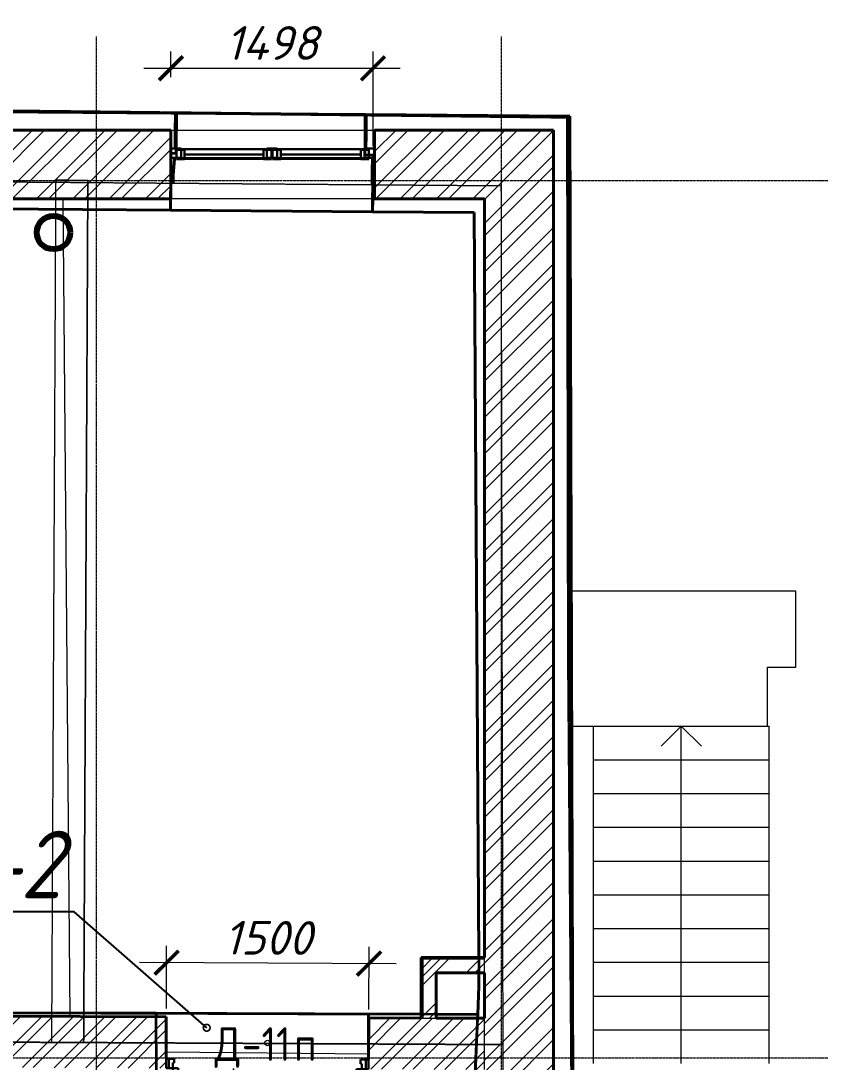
# Model space of a CAD drawing. Header units: millimetres. Extents: x 749182 to 2267578, y 70462 to 311449.
# Drawn here: x 1958218 to 1964141, y 112441 to 120155 of the extents above; entities that cross this region are included whole.
import ezdxf
from ezdxf import colors
from ezdxf.entities.mleader import LeaderData, LeaderLine
from ezdxf.math import Vec2, Vec3

# ---------------------------------------------------------------- set-up
doc = ezdxf.new("R2010")
doc.units = ezdxf.units.MM
for name, pattern in [('ADSK_Линия сетки', [25, 20, -2.5, 0, -2.5]), ('ADSK_Сверху', [4.5, 3, -1.5]), ('осеваяX2', [4, 2.5, -0.5, 0.5, -0.5])]:
    doc.linetypes.add(name, pattern=pattern)
doc.layers.get('Defpoints').update_dxf_attribs({"color": 255})
for name, color, linetype, lineweight in [('_ Окна', 7, 'Continuous', 30), ('Витраж', 7, 'Continuous', 9), ('Двери', 7, 'Continuous', 20), ('Каркас', 7, 'Continuous', 9), ('Лестницы', 7, 'Continuous', 18), ('Марки дверей', 7, 'Continuous', 20), ('Окна', 7, 'Continuous', 18), ('Оси', 165, 'осеваяX2', 13), ('Перекрытие', 7, 'Continuous', 18), ('Размер', 7, 'Continuous', 13), ('размеры', 7, 'Continuous', 9), ('Стены', 184, 'Continuous', 40), ('Стены внутренние', 7, 'Continuous', 18), ('Стены наружные', 7, 'Continuous', 18), ('Стены разрез', 7, 'Continuous', 35), ('Стены штриховка', 7, 'Continuous', 18), ('стояки', 7, 'Continuous', 9), ('Стрелки вверх', 7, 'Continuous', 18)]:
    doc.layers.add(name, color=color, linetype=linetype, lineweight=lineweight)
doc.layers.add('планы со стояками отопление_dwg', color=7, linetype='Continuous', lineweight=9, true_color=0x767676)
doc.styles.add('GOST 2.304_new', font='isocpeur.ttf', dxfattribs={"width": 0.9, "oblique": 15})
doc.styles.add('GOST Common_2', font='GOST_Common.ttf', dxfattribs={"width": 0.9, "height": 200})
doc.styles.add('М2', font='isocpeui.ttf')
doc.dimstyles.new('SPDS 1_100', dxfattribs={"dimscale": 100, "dimtxt": 2.5, "dimasz": 1.77, "dimexe": 1.25, "dimexo": 0.625, "dimtad": 1, "dimdec": 0, "dimrnd": 0.001, "dimzin": 9, "dimtxsty": 'М2', "dimblk": 'ARCHTICK', "dimcen": 2.5, "dimdle": 2, "dimclrt": 256, "dimadec": 0, "dimazin": 2, "dimtfac": 0.75, "dimtdec": 0, "dimtmove": 1, "dimatfit": 3, "dimfxl": 0, "dimtolj": 1, "dimlwd": 9, "dimlwe": 9, "dimarcsym": 0})
pattern_1 = [(45, (1958220.23, 75616.62), (-134.70384, 134.70384), []), (45, (1958310.03, 75616.62), (-134.70384, 134.70384), [])]
pattern_2 = [(45, (1958220.23, 75616.62), (-179.6051, 179.6051), []), (45, (1958283.73, 75616.62), (0, 359.2102), []), (45, (1958156.73, 75616.62), (0, 359.2102), [])]

# ---------------------------------------------------------------- blocks, each defined once
blk = doc.blocks.new('Существующие стены 2 этаж - Существующие стены 2 этаж-699583-01 План 1-го этажа маркировочный')
at = {"layer": 'Стены', "color": 254, "linetype": 'ADSK_Сверху', "true_color": 0xe8c5d7}
for p, q in [((1143.6, 43857), (-236, 43872.3)), ((-236, 43872.3), (4048.6, 43824.7)), ((1140.7, 43593.9), (1143.6, 43857)), ((1143.6, 43857), (1140.7, 43593.9)), ((2557.7, 43841.3), (1143.6, 43857)), ((2557.7, 43841.3), (1143.6, 43857)), ((1143.6, 43857), (2557.7, 43841.3)), ((2557.7, 43841.3), (2554.9, 43593.9)), ((2554.9, 43593.9), (2557.7, 43841.3)), ((4048.6, 43824.7), (2557.7, 43841.3)), ((4055.4, 39864.5), (4048.6, 43824.7)), ((4048.6, 43824.7), (4055.4, 39864.5)), ((1127.9, 43411.7), (1137.8, 43523.9)), ((1137.8, 43523.9), (1127.9, 43411.7)), ((2602.8, 43523.9), (2601.7, 43399.3)), ((2601.7, 43399.3), (2602.8, 43523.9)), ((1127.2, 43336.2), (1127.9, 43411.7)), ((1127.9, 43411.7), (1127.2, 43336.2)), ((2601.7, 43399.3), (2601.1, 43324.7)), ((2601.1, 43324.7), (2601.7, 43399.3)), ((4086.7, 35832.4), (4055.4, 39864.5)), ((4055.4, 39864.5), (4101.4, 33934.2))]:
    blk.add_line(p, q, dxfattribs=at)
blk = doc.blocks.new('Прямоугольный импост - 70х20_56мм-1433747-01 План 1-го этажа маркировочный')
at = {"layer": 'Витраж', "color": 253, "linetype": 'ADSK_Сверху', "true_color": 0xaaaaaa}
for p, q in [((-4162.4, 43593.9), (-4124.4, 43593.9)), ((-3478.4, 43593.9), (-3402.4, 43593.9)), ((-3402.4, 43523.9), (-3402.4, 43593.9)), ((-4162.4, 43523.9), (-4124.4, 43523.9)), ((-3478.4, 43523.9), (-3402.4, 43523.9))]:
    blk.add_line(p, q, dxfattribs=at)
blk = doc.blocks.new('Прямоугольный импост - 70х20_56мм-1257200-01 План 1-го этажа маркировочный')
at = {"layer": 'Витраж', "color": 253, "linetype": 'ADSK_Сверху', "true_color": 0xaaaaaa}
for p, q in [((-76, 35), (0, 35)), ((0, 35), (0, -35)), ((0, -35), (-76, -35))]:
    blk.add_line(p, q, dxfattribs=at)
blk = doc.blocks.new('Прямоугольный импост - 70х20_56мм-1257201-01 План 1-го этажа маркировочный')
at = {"layer": 'Витраж', "color": 253, "linetype": 'ADSK_Сверху', "true_color": 0xaaaaaa}
for p, q in [((0, 35), (-76, 35)), ((0, -35), (0, 35)), ((-76, -35), (0, -35))]:
    blk.add_line(p, q, dxfattribs=at)
blk = doc.blocks.new('Прямоугольный импост - 70х20_56мм-1228464-01 План 1-го этажа маркировочный')
at = {"layer": 'Витраж', "color": 253, "linetype": 'ADSK_Сверху', "true_color": 0xaaaaaa}
for p, q in [((-4912.4, 43593.9), (-4912.4, 43523.9)), ((-4912.4, 43593.9), (-4836.4, 43593.9)), ((-4200.4, 43593.9), (-4162.4, 43593.9)), ((-4912.4, 43523.9), (-4836.4, 43523.9)), ((-4200.4, 43523.9), (-4162.4, 43523.9))]:
    blk.add_line(p, q, dxfattribs=at)
blk = doc.blocks.new('Прямоугольный импост - 70х76мм-1464156-01 План 1-го этажа маркировочный')
at = {"layer": 'Витраж', "color": 253, "linetype": 'ADSK_Сверху', "true_color": 0xaaaaaa}
for p, q in [((-38, 35), (38, 35)), ((38, -35), (-38, -35))]:
    blk.add_line(p, q, dxfattribs=at)
blk = doc.blocks.new('Прямоугольный импост - 70х60мм-1433749-01 План 1-го этажа маркировочный')
at = {"layer": 'Витраж', "color": 253, "linetype": 'ADSK_Сверху', "true_color": 0xaaaaaa}
for p, q in [((1897.6, 43593.9), (1897.6, 43523.9)), ((1897.6, 43593.9), (2543.6, 43593.9)), ((2543.6, 43523.9), (2543.6, 43593.9)), ((1897.6, 43523.9), (2543.6, 43523.9))]:
    blk.add_line(p, q, dxfattribs=at)
blk = doc.blocks.new('Прямоугольный импост - 70х60мм-1243863-01 План 1-го этажа маркировочный')
at = {"layer": 'Витраж', "color": 253, "linetype": 'ADSK_Сверху', "true_color": 0xaaaaaa}
for p, q in [((1185.6, 43593.9), (1185.6, 43523.9)), ((1185.6, 43593.9), (1821.6, 43593.9)), ((1821.6, 43523.9), (1821.6, 43593.9)), ((1185.6, 43523.9), (1821.6, 43523.9))]:
    blk.add_line(p, q, dxfattribs=at)
blk = doc.blocks.new('Существующие стены 1 эт - Существующие стены 1 эт-653793-01 План 1-го этажа маркировочный')
at = {"layer": 'Стены'}
for p, q in [((-6428.6, 43914.1), (4065.4, 43832)), ((1152.2, 43854.8), (1150.1, 43593.9)), ((1152.2, 43854.8), (2550.2, 43843.9)), ((2548.2, 43593.9), (2550.2, 43843.9)), ((4065.4, 43832), (4132.6, 21098.7)), ((2606.3, 43406.5), (2607.2, 43523.9)), ((2604.1, 43124.7), (2606.3, 43406.5)), ((1106.4, 43136.3), (1107, 43218.9)), ((1107, 43218.9), (1106.4, 43136.3)), ((1107, 43218.9), (1106.4, 43136.3)), ((2604.9, 43218.9), (2604.1, 43124.7)), ((2604.1, 43124.7), (2604.9, 43218.9)), ((1106.4, 43136.3), (-376.4, 43147.8)), ((2604.1, 43124.7), (1106.4, 43136.3)), ((2604.1, 43124.7), (1106.4, 43136.3)), ((1106.4, 43136.3), (2604.1, 43124.7)), ((2604.1, 43124.7), (1106.4, 43136.3)), ((3356.8, 43118.9), (2604.1, 43124.7)), ((3391.2, 37598.5), (3356.8, 43118.9)), ((3392.5, 37389.4), (3391.9, 37486.5)), ((3382.9, 37177.6), (3392.5, 37389.4)), ((-5680.7, 37209.2), (2964.4, 37179)), ((1001.9, 37185.9), (2572.9, 37180.4)), ((1001.9, 37185.9), (1002, 37159.8)), ((2574.2, 36842.7), (2572.9, 37180.4)), ((3076.2, 37178.6), (3382.9, 37177.6)), ((3381.6, 37149.1), (3382.9, 37177.6)), ((3382.9, 37177.6), (3381.6, 37149.1))]:
    blk.add_line(p, q, dxfattribs=at)
at = {"layer": 'Стены разрез'}
for p, q in [((1152.2, 43854.8), (-438.8, 43867.2)), ((1149.9, 43557.8), (1152.2, 43854.8)), ((2550.2, 43843.9), (2547.9, 43546.9)), ((4065.4, 43832), (2550.2, 43843.9)), ((4089.1, 35812.9), (4065.4, 43832)), ((1108.6, 43418.1), (1109.6, 43558.1)), ((1109.6, 43558.1), (1149.9, 43557.8)), ((2547.9, 43546.9), (2607.4, 43546.5)), ((2607.4, 43546.5), (2606.3, 43406.5)), ((1106.4, 43136.3), (1108.6, 43418.1)), ((2606.3, 43406.5), (2604.1, 43124.7)), ((-376.4, 43147.8), (1106.4, 43136.3)), ((2604.1, 43124.7), (3356.8, 43118.9)), ((3356.8, 43118.9), (3392.5, 37389.4)), ((3392.5, 37389.4), (3363.1, 36740.7)), ((1001.9, 37185.9), (-5680.7, 37209.2)), ((1003.7, 36731.7), (1001.9, 37185.9)), ((3382.9, 37177.6), (2572.9, 37180.4)), ((2572.9, 37180.4), (2574.2, 36842.7)), ((3363.1, 36740.7), (3382.9, 37177.6))]:
    blk.add_line(p, q, dxfattribs=at)
blk = doc.blocks.new('Витраж-тент со смещением вовне - 60мм 34 сдвиг-2061971-01 План 1-го этажа маркировочный')
at = {"layer": '_ Окна'}
for p, q in [((-352, 25), (-352, -45)), ((-352, 25), (-292, 25)), ((-352, -45), (-352, 25)), ((-292, 25), (-292, -45)), ((352, 25), (292, 25)), ((292, 25), (292, -45)), ((352, -45), (352, 25)), ((352, -45), (352, 25)), ((-292, -45), (-352, -45)), ((-292, -10), (292, -10)), ((292, -45), (352, -45))]:
    blk.add_line(p, q, dxfattribs=at)
at = {"layer": 'Окна'}
for p, q in [((292, 25), (-292, 25)), ((-292, -45), (292, -45))]:
    blk.add_line(p, q, dxfattribs=at)
blk = doc.blocks.new('Прямоугольный импост - 70х20_56мм-V60-01 План 1-го этажа маркировочный')
at = {"layer": 'Витраж', "lineweight": 30}
for p, q in [((-76, 35), (0, 35)), ((-76, -35), (-76, 35)), ((0, 35), (0, -35)), ((0, -35), (-76, -35))]:
    blk.add_line(p, q, dxfattribs=at)
blk = doc.blocks.new('Прямоугольный импост - 70х20_56мм-V61-01 План 1-го этажа маркировочный')
at = {"layer": 'Витраж', "lineweight": 30}
for p, q in [((0, 35), (-76, 35)), ((-76, 35), (-76, -35)), ((0, -35), (0, 35)), ((-76, -35), (0, -35))]:
    blk.add_line(p, q, dxfattribs=at)
blk = doc.blocks.new('Витраж-тент со смещением вовне - 60мм 34 сдвиг-2061973-01 План 1-го этажа маркировочный')
at = {"layer": '_ Окна'}
for p, q in [((-357, 25), (-357, -45)), ((-357, 25), (-297, 25)), ((-357, -45), (-357, 25)), ((-297, 25), (-297, -45)), ((357, 25), (297, 25)), ((297, 25), (297, -45)), ((357, -45), (357, 25)), ((357, -45), (357, 25)), ((-297, -45), (-357, -45)), ((-297, -10), (297, -10)), ((297, -45), (357, -45))]:
    blk.add_line(p, q, dxfattribs=at)
at = {"layer": 'Окна'}
for p, q in [((297, 25), (-297, 25)), ((-297, -45), (297, -45))]:
    blk.add_line(p, q, dxfattribs=at)
blk = doc.blocks.new('Прямоугольный импост - 70х60мм-V58-01 План 1-го этажа маркировочный')
at = {"layer": 'Витраж'}
for p, q in [((-4124.4, 43593.9), (-3478.4, 43593.9)), ((-3478.4, 43523.9), (-4124.4, 43523.9))]:
    blk.add_line(p, q, dxfattribs=at)
blk = doc.blocks.new('Прямоугольный импост - 70х60мм-V59-01 План 1-го этажа маркировочный')
at = {"layer": 'Витраж'}
for p, q in [((-4836.4, 43593.9), (-4200.4, 43593.9)), ((-4200.4, 43523.9), (-4836.4, 43523.9))]:
    blk.add_line(p, q, dxfattribs=at)
blk = doc.blocks.new('Прямоугольный импост - 70х76мм-1327564-01 План 1-го этажа маркировочный')
at = {"layer": 'Витраж', "lineweight": 30}
for p, q in [((-38, 35), (38, 35)), ((-38, -35), (-38, 35)), ((38, 35), (38, -35)), ((38, -35), (-38, -35))]:
    blk.add_line(p, q, dxfattribs=at)
blk = doc.blocks.new('AC_Дверь_Двупольная_Стальная - Д-11п 1500х2200h-2039715-01 План 1-го этажа маркировочный')
at = {"layer": 'Двери', "lineweight": 30}
for p, q in [((-700, 1140), (-660, 1140)), ((-700, 190), (-700, 1140)), ((-660, 1140), (-660, 190)), ((700, 640), (660, 640)), ((660, 640), (660, 190)), ((700, 190), (700, 640)), ((-750, 190), (-730, 190)), ((-750, 120), (-750, 190)), ((-730, 190), (-700, 190)), ((-730, 120), (-730, 190)), ((-730, 190), (-730, 120)), ((-660, 190), (-700, 190)), ((-700, 190), (-700, 150)), ((660, 190), (700, 190)), ((730, 190), (700, 190)), ((700, 190), (700, 150)), ((730, 120), (730, 190)), ((750, 190), (730, 190)), ((730, 190), (730, 120)), ((750, 120), (750, 190)), ((-730, 120), (-750, 120)), ((-690, 120), (-730, 120)), ((-700, 150), (-690, 150)), ((-690, 150), (-690, 120)), ((700, 150), (690, 150)), ((690, 150), (690, 120)), ((690, 120), (730, 120)), ((730, 120), (750, 120))]:
    blk.add_line(p, q, dxfattribs=at)
at = {"layer": 'Двери'}
for centre, radius, start, end in [((-700, 190), 950, 360, 90), ((700, 190), 450, 90, 180)]:
    blk.add_arc(centre, radius, start, end, dxfattribs=at)
blk = doc.blocks.new('планы со стояками отопление_dwg-1484427-01 План 1-го этажа маркировочный')
at = {"layer": 'стояки', "lineweight": 80}
blk.add_circle((172635.8, 199047.2), 124.3, dxfattribs=at)
blk = doc.blocks.new('_ArchTick')
at = {"color": 0, "linetype": 'ByBlock', "const_width": 0.15}
blk.add_lwpolyline([(-0.5, -0.5), (0.5, 0.5)], dxfattribs=at)
blk = doc.blocks.new('*D2810')
at = {"layer": 'Defpoints', "color": 0, "lineweight": 20, "transparency": 16777216}
for p in [(1960827.6, 119803.6), (1959329.9, 119675.5), (1960827.6, 119163.1)]:
    blk.add_point(p, dxfattribs=at)
at = {"layer": 'размеры', "color": 0, "lineweight": 9, "transparency": 16777216}
for p, q in [((1959329.9, 119738), (1959329.9, 119928.6)), ((1960827.6, 119225.6), (1960827.6, 119928.6)), ((1959129.9, 119803.6), (1961027.6, 119803.6))]:
    blk.add_line(p, q, dxfattribs=at)
at = {"layer": 'размеры', "color": 0, "lineweight": 9, "transparency": 16777216, "xscale": 177, "yscale": 177, "zscale": 177, "rotation": 180}
blk.add_blockref('_ArchTick', (1959329.9, 119803.6), dxfattribs=at)
at = {"layer": 'размеры', "color": 0, "lineweight": 9, "transparency": 16777216, "xscale": 177, "yscale": 177, "zscale": 177}
blk.add_blockref('_ArchTick', (1960827.6, 119803.6), dxfattribs=at)
at = {"layer": 'размеры', "lineweight": 20, "transparency": 16777216, "insert": (1960078.7, 119991.1), "char_height": 250, "width": 580.928, "attachment_point": 5, "style": 'М2'}
blk.add_mtext('\\A1;1498', dxfattribs=at)
blk = doc.blocks.new('ADSK_Марка_Дверь - Марка типа и комментарии-2020407-01 План 1-го этажа маркировочный')
at = {"layer": 'Марки дверей', "lineweight": 9}
blk.add_circle((0, 0), 0.2, dxfattribs=at)
blk = doc.blocks.new('*D2892')
at = {"layer": 'Defpoints', "color": 0, "lineweight": 20, "transparency": 16777216}
for p in [(1959298.2, 113177.8), (1959296.4, 112776.1), (1960796.4, 112769.3)]:
    blk.add_point(p, dxfattribs=at)
at = {"layer": 'размеры', "color": 0, "lineweight": 9, "transparency": 16777216}
for p, q in [((1959296.7, 112838.6), (1959298.7, 113302.8)), ((1960796.6, 112831.8), (1960798.7, 113296)), ((1960998.2, 113170.2), (1959098.2, 113178.7))]:
    blk.add_line(p, q, dxfattribs=at)
at = {"layer": 'размеры', "color": 0, "lineweight": 9, "transparency": 16777216, "xscale": 177, "yscale": 177, "zscale": 177}
for p, rotation in [((1959298.2, 113177.8), 179.7427720540076), ((1960798.2, 113171.1), 359.7427720540076)]:
    blk.add_blockref('_ArchTick', p, dxfattribs=dict(at, rotation=rotation))
at = {"layer": 'размеры', "lineweight": 20, "transparency": 16777216, "insert": (1960049, 113361.9), "char_height": 250, "width": 560.473, "attachment_point": 5, "rotation": 359.74277, "style": 'М2'}
blk.add_mtext('\\A1;1500', dxfattribs=at)
blk = doc.blocks.new('_DotSmall')
at = {"color": 0, "linetype": 'ByBlock', "lineweight": 35, "const_width": 0.5}
blk.add_lwpolyline([(-0.0625, 0, 1), (0.0625, 0, 1)], format="xyb", close=True, dxfattribs=at)

msp = doc.modelspace()

# ---------------------------------------------------------------- hatches: boundary and pattern name
at = {"layer": 'Стены внутренние', "lineweight": 9}
h = msp.add_hatch(dxfattribs=at)
h.set_pattern_fill('FP_6', color=256, style=0, pattern_type=2)
h.set_pattern_definition(pattern_2)
h.paths.add_polyline_path([(1961296.4648, 112767.094), (1961296.4648, 113203.1006), (1961196.4648, 113203.1006), (1961196.4648, 112767.5429)])
h = msp.add_hatch(dxfattribs=at)
h.set_pattern_fill('FP_6', color=256, style=0, pattern_type=2)
h.set_pattern_definition(pattern_2)
h.paths.add_polyline_path([(1961622.876, 113103.1006), (1961653.7248, 113103.1006), (1961653.7248, 113203.1006), (1961296.4648, 113203.1006), (1961296.4648, 113103.1006), (1961617.1432, 113103.1006)])
h = msp.add_hatch(dxfattribs=at)
h.set_pattern_fill('FP_1', color=256, style=0, pattern_type=2)
h.set_pattern_definition([(45, (1958220.23, 75616.62), (-117.8655, 117.8655), []), (45, (1958298.8, 75616.62), (-117.8655, 117.8655), [])])
h.paths.add_polyline_path([(1961653.7248, 112385.4862), (1961653.7248, 112765.49), (1960796.3654, 112769.3392), (1960794.9737, 112389.343), (1961612.7356, 112385.6702)])
h.paths.add_polyline_path([(1959294.6745, 112396.0772), (1959295.2325, 112520.3491), (1959296.3805, 112776.0734), (1952451.4745, 112806.8036), (1952451.4745, 112426.7998), (1959268.6131, 112396.1942)])
at = {"layer": 'Стены наружные', "lineweight": 9}
h = msp.add_hatch(dxfattribs=at)
h.set_pattern_fill('FP_4', color=256, angle=45, style=0, pattern_type=2)
h.set_pattern_definition(pattern_1)
h.paths.add_polyline_path([(1961653.7248, 118835.4873), (1961653.7248, 119345.4873), (1960839.8647, 119345.4873), (1960839.8647, 118835.4873), (1961612.7356, 118835.4873)])
h.paths.add_polyline_path([(1958531.5104, 118835.4873), (1959329.8647, 118835.4873), (1959329.8647, 119345.4873), (1957848.8282, 119345.4873), (1957848.8282, 118835.4873), (1958152.5048, 118835.4873)])
h.paths.add_polyline_path([(1954817.8292, 118835.4873), (1956338.8282, 118835.4873), (1956338.8282, 119345.4873), (1954817.8292, 119345.4873), (1954817.8292, 118895.9587)])
h.paths.add_polyline_path([(1952578.8352, 118835.4873), (1953307.8292, 118835.4873), (1953307.8292, 119345.4873), (1951941.4745, 119345.4873), (1951941.4745, 118835.4873), (1952550.9869, 118835.4873)])
h = msp.add_hatch(dxfattribs=at)
h.set_pattern_fill('FP_3', color=256, angle=45, style=0, pattern_type=2)
h.set_pattern_definition(pattern_1)
h.paths.add_polyline_path([(1961653.7248, 96535.2503), (1962163.7248, 96535.2503), (1962163.7248, 97729.2406), (1961653.7248, 97729.2406), (1961653.7248, 96537.6102)])
h.paths.add_polyline_path([(1962163.7248, 99449.2406), (1962163.7248, 101684.2356), (1961653.7248, 101684.2356), (1961653.7248, 99449.2406), (1961758.7028, 99449.2406)])
h.paths.add_polyline_path([(1962034.9955, 103454.2356), (1962163.7248, 103454.2356), (1962163.7248, 105705.1761), (1961653.7248, 105705.176), (1961653.7248, 103454.2356), (1961897.4779, 103454.2356)])
h.paths.add_polyline_path([(1961705.9403, 107475.1761), (1962163.7248, 107475.1761), (1962163.7248, 109724.2612), (1961653.7248, 109724.2612), (1961653.7248, 107475.1761)])
h.paths.add_polyline_path([(1962027.8318, 111494.2612), (1962163.7248, 111494.2612), (1962163.7248, 119345.4873), (1961653.7248, 119345.4873), (1961653.7248, 111494.2612), (1961713.5779, 111494.2612)])

# ---------------------------------------------------------------- linework, layer by layer
at = {"layer": 'Каркас', "color": 253, "linetype": 'ADSK_Сверху', "true_color": 0xb2b2b2}
for p, q in [((1958476.5759, 118973.9884), (1958445.4211, 112587.2413)), ((1958476.5759, 118973.9884), (1958714.9731, 118972.8255)), ((1958683.8182, 112586.0784), (1958714.9731, 118972.8255)), ((1958683.8182, 112586.0784), (1958445.4211, 112587.2413))]:
    msp.add_line(p, q, dxfattribs=at)
at = {"layer": 'Каркас', "color": 253, "linetype": 'ADSK_Сверху', "true_color": 0xaaaaaa}
for p, q in [((1958476.5759, 118973.9884), (1958445.4211, 112587.2413)), ((1958714.9731, 118972.8255), (1958476.5759, 118973.9884)), ((1958714.9731, 118972.8255), (1958683.8182, 112586.0784)), ((1958445.4211, 112587.2413), (1958683.8182, 112586.0784))]:
    msp.add_line(p, q, dxfattribs=at)
at = {"layer": 'Лестницы'}
for p, q in [((1962461.4814, 114930.8126), (1963761.4814, 114930.8126)), ((1962461.4814, 114680.8126), (1962461.4814, 114930.8126)), ((1963761.4814, 114680.8126), (1963761.4814, 114930.8126)), ((1962461.4814, 114430.8126), (1962461.4814, 114680.8126)), ((1962461.4814, 114680.8126), (1963761.4814, 114680.8126)), ((1962461.4814, 114680.8126), (1963761.4814, 114680.8126)), ((1963761.4814, 114430.8126), (1963761.4814, 114680.8126)), ((1962461.4814, 114180.8126), (1962461.4814, 114430.8126)), ((1962461.4814, 114430.8126), (1963761.4814, 114430.8126)), ((1962461.4814, 114430.8126), (1963761.4814, 114430.8126)), ((1963761.4814, 114180.8126), (1963761.4814, 114430.8126)), ((1962461.4814, 113930.8126), (1962461.4814, 114180.8126)), ((1962461.4814, 114180.8126), (1963761.4814, 114180.8126)), ((1962461.4814, 114180.8126), (1963761.4814, 114180.8126)), ((1963761.4814, 113930.8126), (1963761.4814, 114180.8126)), ((1962461.4814, 113680.8126), (1962461.4814, 113930.8126)), ((1962461.4814, 113930.8126), (1963761.4814, 113930.8126)), ((1962461.4814, 113930.8126), (1963761.4814, 113930.8126)), ((1963761.4814, 113680.8126), (1963761.4814, 113930.8126)), ((1962461.4814, 113430.8126), (1962461.4814, 113680.8126)), ((1962461.4814, 113680.8126), (1963761.4814, 113680.8126)), ((1962461.4814, 113680.8126), (1963761.4814, 113680.8126)), ((1963761.4814, 113430.8126), (1963761.4814, 113680.8126)), ((1962461.4814, 113180.8126), (1962461.4814, 113430.8126)), ((1962461.4814, 113430.8126), (1963761.4814, 113430.8126)), ((1962461.4814, 113430.8126), (1963761.4814, 113430.8126)), ((1963761.4814, 113180.8126), (1963761.4814, 113430.8126)), ((1962461.4814, 112930.8126), (1962461.4814, 113180.8126)), ((1962461.4814, 113180.8126), (1963761.4814, 113180.8126)), ((1962461.4814, 113180.8126), (1963761.4814, 113180.8126)), ((1963761.4814, 112930.8126), (1963761.4814, 113180.8126)), ((1962461.4814, 112680.8126), (1962461.4814, 112930.8126)), ((1962461.4814, 112930.8126), (1963761.4814, 112930.8126)), ((1962461.4814, 112930.8126), (1963761.4814, 112930.8126)), ((1963761.4814, 112680.8126), (1963761.4814, 112930.8126)), ((1962461.4814, 112430.8126), (1962461.4814, 112680.8126)), ((1962461.4814, 112680.8126), (1963761.4814, 112680.8126)), ((1962461.4814, 112680.8126), (1963761.4814, 112680.8126)), ((1963761.4814, 112430.8126), (1963761.4814, 112680.8126))]:
    msp.add_line(p, q, dxfattribs=at)
at = {"layer": 'Оси', "linetype": 'ADSK_Линия сетки'}
for p, q in [((1958780.1361, 71313.2448), (1958780.1361, 120038.4712)), ((1961780.1361, 71313.2448), (1961780.1361, 120038.4712)), ((1947134.001, 118973.407), (2015361.944, 118973.407)), ((1947134.001, 112473.407), (2015361.944, 112473.407))]:
    msp.add_line(p, q, dxfattribs=at)
at = {"layer": 'Перекрытие', "linetype": 'ADSK_Сверху'}
for p, q in [((1952348.4779, 119007.0412), (1961775.8052, 118933.9699)), ((1961775.8052, 118933.9699), (1961822.67, 96422.2998)), ((1952345.6354, 112617.3576), (1958683.8182, 112586.0714)), ((1958445.4211, 112587.2482), (1953232.2459, 112612.9812)), ((1958445.4211, 112587.2482), (1961789.0522, 112570.7436)), ((1961789.0522, 112570.7436), (1958683.8182, 112586.0714))]:
    msp.add_line(p, q, dxfattribs=at)
at = {"layer": 'Перекрытие'}
for p, q in [((1958583.3102, 112779.2747), (1958531.7779, 118835.4873)), ((1962298.9891, 114930.8126), (1962296.0354, 115930.8126)), ((1963961.4814, 115930.8126), (1962296.0354, 115930.8126)), ((1963961.4814, 115365.8126), (1963961.4814, 115930.8126)), ((1963751.4814, 114930.8126), (1963751.4814, 115365.8126)), ((1963751.4814, 115365.8126), (1963961.4814, 115365.8126)), ((1962298.9891, 114930.8126), (1963751.4814, 114930.8126)), ((1960794.2307, 112500.8016), (1959295.2102, 112515.382))]:
    msp.add_line(p, q, dxfattribs=at)
at = {"layer": 'Стены внутренние', "lineweight": 40}
for p, q in [((1961184.4648, 113215.1006), (1961184.4648, 112767.5968)), ((1961653.7248, 113215.1006), (1961184.4648, 113215.1006)), ((1961296.4648, 112767.094), (1961296.4648, 113103.1006)), ((1961296.4648, 113103.1006), (1961653.7248, 113103.1006)), ((1959296.3805, 112776.0734), (1952451.4745, 112806.8036)), ((1959294.9888, 112466.0765), (1959296.3805, 112776.0734)), ((1960796.3654, 112769.3392), (1960794.9737, 112459.3423)), ((1961184.4648, 112767.5968), (1960796.3654, 112769.3392)), ((1961653.7248, 112765.49), (1961296.4648, 112767.094))]:
    msp.add_line(p, q, dxfattribs=at)
at = {"layer": 'Стены наружные', "lineweight": 40}
for p, q in [((1959329.8647, 119345.4873), (1957848.8282, 119345.4873)), ((1959329.8647, 118835.4873), (1959329.8647, 119345.4873)), ((1962163.7248, 119345.4873), (1960839.8647, 119345.4873)), ((1960839.8647, 119345.4873), (1960839.8647, 118835.4873)), ((1962163.7248, 111494.2612), (1962163.7248, 119345.4873)), ((1957848.8282, 118835.4873), (1959329.8647, 118835.4873)), ((1960839.8647, 118835.4873), (1961653.7248, 118835.4873)), ((1961653.7248, 118835.4873), (1961653.7248, 113215.1006)), ((1961653.7248, 113103.1006), (1961653.7248, 112765.49))]:
    msp.add_line(p, q, dxfattribs=at)
at = {"layer": 'Стены наружные'}
for p, q in [((1959329.8647, 119345.4873), (1960839.8647, 119345.4873)), ((1960839.8647, 118835.4873), (1959329.8647, 118835.4873))]:
    msp.add_line(p, q, dxfattribs=at)
at = {"layer": 'Стены штриховка'}
for p, q in [((1961653.7248, 113213.1006), (1961184.4648, 113213.1006)), ((1961186.4648, 113215.1006), (1961186.4648, 112767.5878)), ((1961196.4648, 113213.1006), (1961196.4648, 113215.1006)), ((1961196.4648, 113203.1006), (1961196.4648, 112767.5429)), ((1961653.7248, 113203.1006), (1961196.4648, 113203.1006)), ((1961653.7248, 113103.1006), (1961653.7248, 113215.1006)), ((1961184.4648, 112767.5968), (1961296.4648, 112767.094)), ((1961653.7248, 112385.4862), (1961653.7248, 112765.49))]:
    msp.add_line(p, q, dxfattribs=at)
at = {"layer": 'Стрелки вверх'}
for p, q in [((1963111.4814, 114930.8126), (1962961.4814, 114780.8126)), ((1963111.4814, 114680.8126), (1963111.4814, 114930.8126)), ((1963111.4814, 114930.8126), (1963261.4814, 114780.8126)), ((1963111.4814, 114430.8126), (1963111.4814, 114680.8126)), ((1963111.4814, 114180.8126), (1963111.4814, 114430.8126)), ((1963111.4814, 113930.8126), (1963111.4814, 114180.8126)), ((1963111.4814, 113680.8126), (1963111.4814, 113930.8126)), ((1963111.4814, 113430.8126), (1963111.4814, 113680.8126)), ((1963111.4814, 113180.8126), (1963111.4814, 113430.8126)), ((1963111.4814, 112930.8126), (1963111.4814, 113180.8126)), ((1963111.4814, 112680.8126), (1963111.4814, 112930.8126)), ((1963111.4814, 112430.8126), (1963111.4814, 112680.8126))]:
    msp.add_line(p, q, dxfattribs=at)

# ---------------------------------------------------------------- block references
at = {"layer": '_ Окна'}
for name, p in [('Витраж-тент со смещением вовне - 60мм 34 сдвиг-2061971-01 План 1-го этажа маркировочный', (1959723.8647, 119175.4873)), ('Витраж-тент со смещением вовне - 60мм 34 сдвиг-2061973-01 План 1-го этажа маркировочный', (1960440.8647, 119175.4873))]:
    msp.add_blockref(name, p, dxfattribs=at)
at = {"layer": 'Витраж', "color": 253, "linetype": 'ADSK_Сверху', "true_color": 0xaaaaaa, "rotation": 180}
msp.add_blockref('Прямоугольный импост - 70х20_56мм-1257201-01 План 1-го этажа маркировочный', (1959329.8647, 119175.4873), dxfattribs=at)
at = {"layer": 'Витраж', "color": 253, "linetype": 'ADSK_Сверху', "true_color": 0xaaaaaa}
for name, p in [('Прямоугольный импост - 70х20_56мм-1228464-01 План 1-го этажа маркировочный', (1964242.2613, 75616.6187)), ('Прямоугольный импост - 70х60мм-1243863-01 План 1-го этажа маркировочный', (1958220.2258, 75616.6187)), ('Прямоугольный импост - 70х20_56мм-1433747-01 План 1-го этажа маркировочный', (1964242.2613, 75616.6187)), ('Прямоугольный импост - 70х60мм-1433749-01 План 1-го этажа маркировочный', (1958220.2258, 75616.6187))]:
    msp.add_blockref(name, p, dxfattribs=at)
at = {"layer": 'Витраж', "rotation": 180}
msp.add_blockref('Прямоугольный импост - 70х20_56мм-V61-01 План 1-го этажа маркировочный', (1959329.8647, 119175.4873), dxfattribs=at)
at = {"layer": 'Витраж'}
for name in ['Прямоугольный импост - 70х60мм-V59-01 План 1-го этажа маркировочный', 'Прямоугольный импост - 70х60мм-V58-01 План 1-го этажа маркировочный']:
    msp.add_blockref(name, (1964242.2613, 75616.6187), dxfattribs=at)
at = {"layer": 'Витраж', "color": 253, "linetype": 'ADSK_Сверху', "true_color": 0xaaaaaa, "extrusion": (0, 0, -1), "rotation": 180}
for name, p in [('Прямоугольный импост - 70х76мм-1464156-01 План 1-го этажа маркировочный', (-1960079.8647, 119175.4873)), ('Прямоугольный импост - 70х20_56мм-1257200-01 План 1-го этажа маркировочный', (-1960839.8647, 119175.4873))]:
    msp.add_blockref(name, p, dxfattribs=at)
at = {"layer": 'Витраж', "extrusion": (0, 0, -1), "rotation": 180}
for name, p in [('Прямоугольный импост - 70х76мм-1327564-01 План 1-го этажа маркировочный', (-1960079.8647, 119175.4873)), ('Прямоугольный импост - 70х20_56мм-V60-01 План 1-го этажа маркировочный', (-1960839.8647, 119175.4873))]:
    msp.add_blockref(name, p, dxfattribs=at)
at = {"layer": 'Двери', "rotation": 179.7427720539908}
msp.add_blockref('AC_Дверь_Двупольная_Стальная - Д-11п 1500х2200h-2039715-01 План 1-го этажа маркировочный', (1960045.52, 112582.7082), dxfattribs=at)
at = {"layer": 'Марки дверей', "xscale": 99.99999999999993, "yscale": 99.99999999999993, "zscale": 99.99999999999993}
msp.add_blockref('ADSK_Марка_Дверь - Марка типа и комментарии-2020407-01 План 1-го этажа маркировочный', (1960045.52, 112582.7082), dxfattribs=at)
at = {"layer": 'планы со стояками отопление_dwg', "color": 6, "true_color": 0xff00ff}
msp.add_blockref('планы со стояками отопление_dwg-1484427-01 План 1-го этажа маркировочный', (1785824.7266, -80460.4271), dxfattribs=at)
at = {"layer": 'Стены', "color": 254, "linetype": 'ADSK_Сверху', "true_color": 0xe8c5d7}
msp.add_blockref('Существующие стены 2 этаж - Существующие стены 2 этаж-699583-01 План 1-го этажа маркировочный', (1958220.2258, 75616.6187), dxfattribs=at)
at = {"layer": 'Стены', "color": 243, "true_color": 0xbb5389}
msp.add_blockref('Существующие стены 1 эт - Существующие стены 1 эт-653793-01 План 1-го этажа маркировочный', (1958220.2258, 75616.6187), dxfattribs=at)

# ---------------------------------------------------------------- texts
at = {"layer": 'Марки дверей', "lineweight": 9, "char_height": 250, "attachment_point": 1, "style": 'GOST Common_2'}
for s, insert, width in [('\\fGOST Common|b0|i0|c204|p34|;\\W.9;Д', (1959653.3907, 112699.7213), 245.316375), ('-11', (1959855.797, 112699.7213), 468.987187), ('\\fGOST Common|b0|i0|c204|p34|;\\W.9;п', (1960242.7501, 112699.7213), 194.810062)]:
    msp.add_mtext(s, dxfattribs=dict(at, insert=insert, width=width))

# ---------------------------------------------------------------- dimensions: what is measured, and where the dimension line sits
at = {"layer": 'размеры', "lineweight": 20}
dim = msp.add_linear_dim(base=(1960827.6196, 119803.6354), p1=(1959329.8647, 119675.4873), p2=(1960827.6196, 119163.0785), dimstyle='SPDS 1_100', dxfattribs=at)
dim.commit()
dim.dimension.update_dxf_attribs({"geometry": '*D2810', "text_midpoint": (1960078.7422, 119991.1354)})
dim = msp.add_linear_dim(base=(1959298.184, 113177.7847), p1=(1960796.3654, 112769.3392), p2=(1959296.3805, 112776.0734), angle=359.74277205, dimstyle='SPDS 1_100', dxfattribs=at)
dim.commit()
dim.dimension.update_dxf_attribs({"geometry": '*D2892', "text_midpoint": (1960049.0182, 113361.9157)})

# ---------------------------------------------------------------- leaders
at = {"layer": 'Размер', "color": 20, "ltscale": 20}
ml = msp.add_multileader_mtext('Standard', dxfattribs=at)
ml.set_content('\\A1;РМ-2', color=20, style='GOST 2.304_new')
ml.set_leader_properties()
ml.set_arrow_properties(name='DOTSMALL')
ml.build(insert=Vec2(0, 0))
ml.multileader.update_dxf_attribs({"text_left_attachment_type": 6, "text_right_attachment_type": 6, "dogleg_length": 1, "arrow_head_size": 100})
ctx = ml.context
ctx.base_point, ctx.char_height, ctx.arrow_head_size, ctx.landing_gap_size, ctx.plane_origin = Vec3(1957020.8168, 113554.8279), 500, 100, 0, Vec3(1934803.3595, 256164.0504)
ctx.left_attachment, ctx.right_attachment, ctx.text_align_type = 6, 6, 1
notes = []
notes.append((ctx, [(0, (1, 1, 0), (1958613.766, 113554.8279), (-1, 0), 20, [(0, [(1959595.4838, 112695.8903)], 0, [])])]))
ctx.mtext.insert, ctx.mtext.rotation, ctx.mtext.width, ctx.mtext.alignment, ctx.mtext.flow_direction = Vec3(1957807.2914, 114154.8279), 6.283185307, 1286.674802, 2, 5
for ctx, leaders in notes:
    for number, flags, end, landing, length, lines in leaders:
        leader = LeaderData()
        leader.index, (leader.has_last_leader_line, leader.has_dogleg_vector, leader.attachment_direction) = number, flags
        leader.last_leader_point, leader.dogleg_vector, leader.dogleg_length = Vec3(end), Vec3(landing), length
        for number, points, colour, breaks in lines:
            line = LeaderLine()
            line.index, line.vertices, line.color, line.breaks = number, Vec3.list(points), colors.encode_raw_color(colour), breaks
            leader.lines.append(line)
        ctx.leaders.append(leader)

doc.saveas('drawing.dxf')
